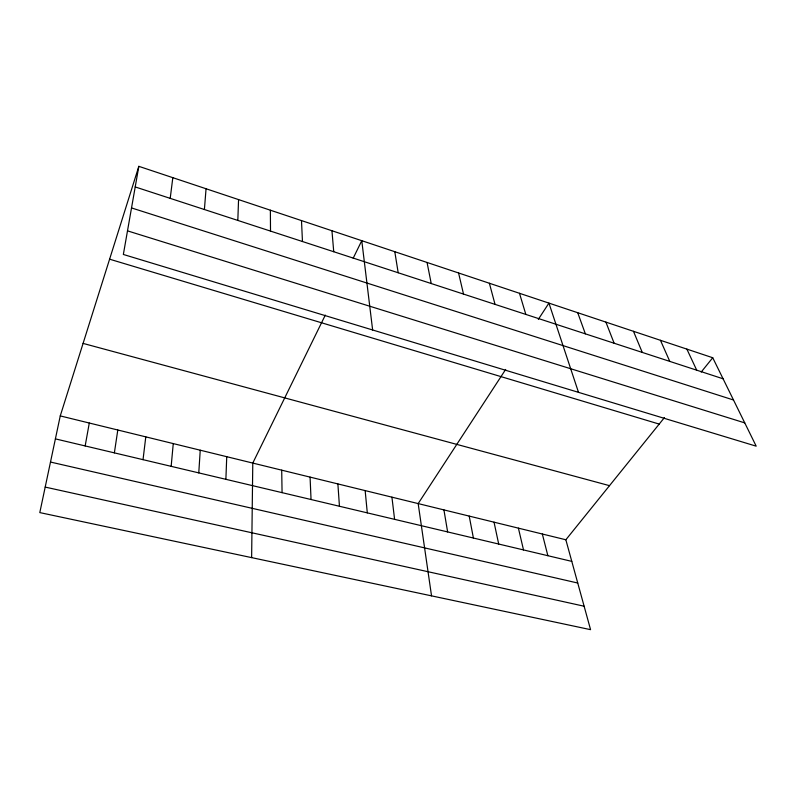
<?xml version="1.0" encoding="UTF-8"?>
<svg xmlns="http://www.w3.org/2000/svg" width="796" height="796" viewBox="0 0 796 796"><rect width="100%" height="100%" fill="white"/><g stroke="black" fill="none" stroke-linecap="round" stroke-linejoin="round"><path stroke-width="1.19" d="M251.626 557.618L252.78 463.073L325.295 315.116M237.825 220.432L238.561 199.597M225.885 479.321L226.741 456.695M198.771 472.894L200.244 450.208M204.403 209.517L206.055 188.761M171.16 466.337L173.259 443.591M143.031 459.67L145.787 436.865M170.205 198.363L172.822 177.677M114.375 452.864L117.798 430.009M138.832 166.334L123.35 254.461L756.2 446.178L712.738 357.742L138.832 166.334L60.257 415.91L39.8 512.594L590.572 629.666L565.847 539.768L664.441 417.592M85.162 445.939L89.291 423.024M353.185 258.212L361.772 240.691L372.637 329.982M505.669 369.444L418.169 503.589L431.531 595.856M538.315 319.385L548.932 303.107L578.503 392.348M701.186 372.06L712.738 357.742M45.193 487.082L584.125 606.224M50.496 462.048L577.747 583.03M55.392 438.875L571.787 561.379M60.257 415.91L565.847 539.768M83.082 343.404L609.507 485.66M109.599 259.188L659.197 424.089M127.499 230.86L744.758 422.885M131.529 207.935L733.504 400M135.211 186.941L723.076 378.787M686.868 349.116L696.719 370.18M660.451 340.3L669.784 361.394M633.467 331.305L642.263 352.409M605.905 322.111L614.124 343.225M577.727 312.719L585.358 333.842M519.48 293.286L525.838 314.42M489.371 283.247L495.032 304.361M542.335 534.017L547.867 555.707M518.405 528.146L523.509 549.927M458.566 272.978L463.511 294.082M494.037 522.176L498.694 544.036M427.054 262.461L431.233 283.545M469.212 516.097L473.401 538.046M443.929 509.908L447.631 531.927M394.796 251.705L398.189 272.759M391.921 497.162L394.597 519.34M365.155 490.605L367.294 512.863M331.952 230.74L333.733 251.725M337.882 483.928L339.444 506.266M301.485 220.582L302.47 241.526M310.072 477.112L311.047 499.52M281.704 470.167L282.073 492.654M270.371 210.204L270.511 231.099"/></g></svg>
